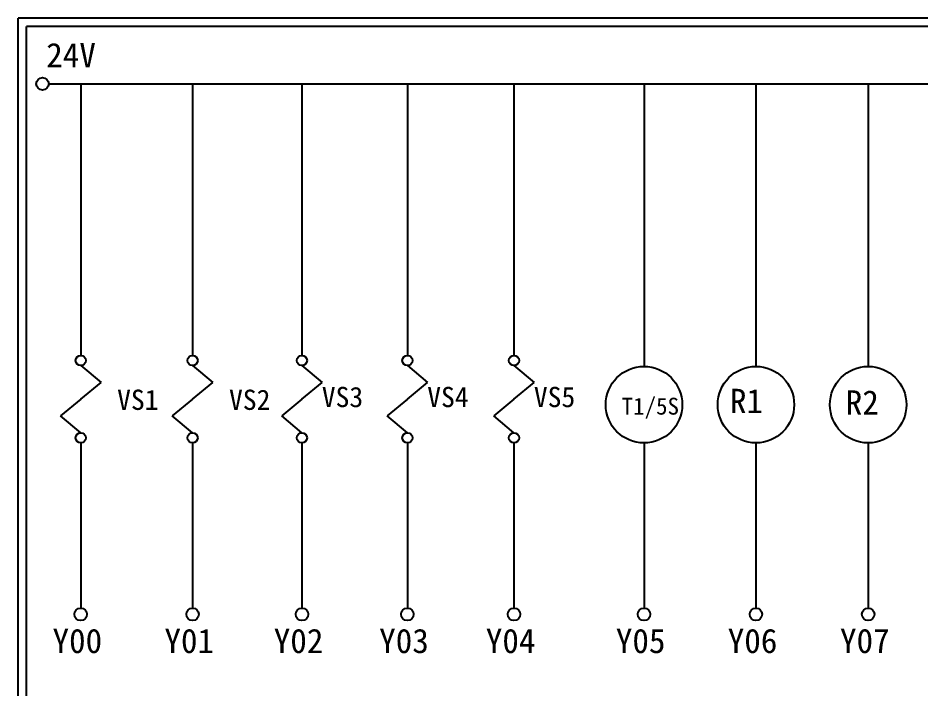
# Model space of a CAD drawing. Extents: x 889 to 1176, y 251 to 455.
# Drawn here: x 889.1 to 1022.7, y 355.8 to 455.2 of the extents above; entities that cross this region are included whole.
import ezdxf

# ---------------------------------------------------------------- set-up
doc = ezdxf.new("R2010")
doc.units = 0
doc.layers.add('圖框層', color=7, linetype='CONTINUOUS')
doc.layers.add('標尺寸層', color=3, linetype='CONTINUOUS')
doc.styles.add('STSL', font='KAIU.TTF')

msp = doc.modelspace()

# ---------------------------------------------------------------- linework, layer by layer
at = {"layer": '圖框層', "color": 7}
for p, q in [((1176.07, 455.16), (889.07, 455.16)), ((889.07, 251.2), (889.07, 455.16)), ((1174.82, 453.91), (890.32, 453.91)), ((890.32, 252.44), (890.32, 453.91))]:
    msp.add_line(p, q, dxfattribs=at)
at = {"layer": '標尺寸層', "color": 7}
for p, q in [((893.61, 445.42), (1171.21, 445.42)), ((898.34, 445.42), (898.34, 405.22)), ((914.9, 445.42), (914.9, 405.22)), ((931.08, 445.42), (931.08, 405.22)), ((946.68, 445.42), (946.68, 405.22)), ((962.46, 445.42), (962.46, 405.22)), ((981.7, 445.42), (981.7, 403.59)), ((998.26, 445.42), (998.26, 403.59)), ((1014.87, 445.42), (1014.87, 403.59)), ((898.34, 403.72), (901.35, 401.23)), ((914.9, 403.72), (917.91, 401.23)), ((931.08, 403.72), (934.08, 401.23)), ((946.68, 403.72), (949.68, 401.23)), ((962.46, 403.72), (965.46, 401.23)), ((898.34, 398.74), (901.35, 401.23)), ((914.9, 398.74), (917.91, 401.23)), ((931.08, 398.74), (934.08, 401.23)), ((946.68, 398.74), (949.68, 401.23)), ((962.46, 398.74), (965.46, 401.23)), ((898.34, 398.74), (895.34, 396.25)), ((914.9, 398.74), (911.9, 396.25)), ((931.08, 398.74), (928.08, 396.25)), ((946.68, 398.74), (943.67, 396.25)), ((962.46, 398.74), (959.46, 396.25)), ((898.34, 393.76), (895.34, 396.25)), ((914.9, 393.76), (911.9, 396.25)), ((931.08, 393.76), (928.08, 396.25)), ((946.68, 393.76), (943.67, 396.25)), ((962.46, 393.76), (959.46, 396.25)), ((898.34, 392.26), (898.34, 367.81)), ((914.9, 392.26), (914.9, 367.81)), ((931.08, 392.26), (931.08, 367.81)), ((946.68, 392.26), (946.68, 367.81)), ((962.46, 392.26), (962.46, 367.81)), ((981.7, 392.26), (981.7, 367.81)), ((998.26, 392.26), (998.26, 367.81)), ((1014.87, 392.26), (1014.87, 367.81))]:
    msp.add_line(p, q, dxfattribs=at)
for centre, radius in [((892.69, 445.42), 0.92), ((898.34, 404.47), 0.751), ((914.9, 404.47), 0.751), ((931.08, 404.47), 0.751), ((946.68, 404.47), 0.751), ((962.46, 404.47), 0.751), ((981.7, 397.92), 5.66), ((998.26, 397.92), 5.66), ((1014.87, 397.92), 5.66), ((898.34, 393.01), 0.751), ((914.9, 393.01), 0.751), ((931.08, 393.01), 0.751), ((946.68, 393.01), 0.751), ((962.46, 393.01), 0.751), ((898.34, 366.89), 0.92), ((914.9, 366.89), 0.92), ((931.08, 366.89), 0.92), ((946.68, 366.89), 0.92), ((962.46, 366.89), 0.92), ((981.7, 366.89), 0.92), ((998.26, 366.89), 0.92), ((1014.87, 366.89), 0.92)]:
    msp.add_circle(centre, radius, dxfattribs=at)

# ---------------------------------------------------------------- texts
at = {"layer": '圖框層', "color": 4, "style": 'STSL'}
for s, height, p in [('24V', 3.6, (893.24, 447.88)), ('VS1', 3, (903.73, 397.15)), ('VS2', 3, (920.29, 397.15)), ('VS3', 3, (934.02, 397.56)), ('VS4', 3, (949.62, 397.56)), ('VS5', 3, (965.4, 397.56)), ('R1', 3.6, (994.42, 396.67)), ('R2', 3.6, (1011.55, 396.45)), ('T1/5S', 2.5, (978.38, 396.45)), ('Y00', 3.6, (894.17, 361.15)), ('Y01', 3.6, (910.73, 361.15)), ('Y02', 3.6, (926.91, 361.15)), ('Y03', 3.6, (942.51, 361.15)), ('Y04', 3.6, (958.29, 361.15)), ('Y05', 3.6, (977.53, 361.15)), ('Y06', 3.6, (994.09, 361.15)), ('Y07', 3.6, (1010.7, 361.15))]:
    msp.add_text(s, height=height, dxfattribs=at).set_placement(p)

doc.saveas('drawing.dxf')
